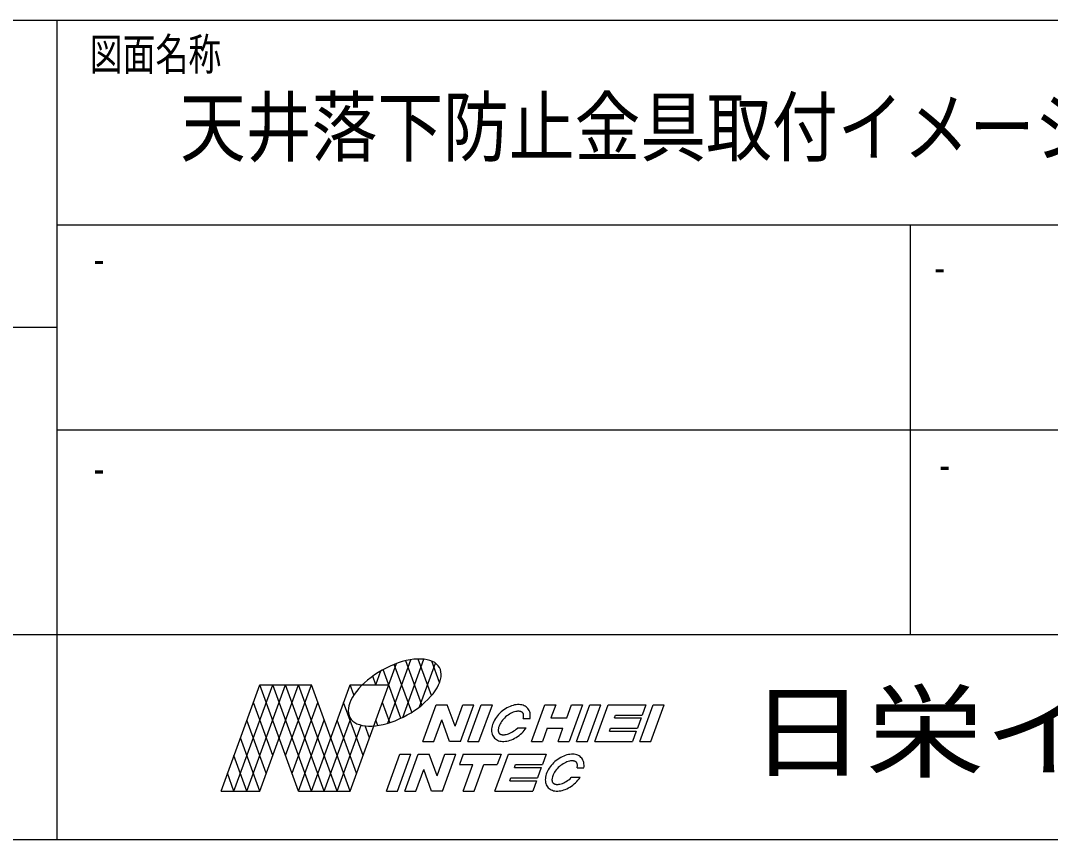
# Model space of a CAD drawing. Units: millimetres on the paper. Extents: x -141 to 141, y -97 to 98.
# Drawn here: x 60.97 to 96.19, y -96.75 to -68.75 of the extents above; entities that cross this region are included whole.
import ezdxf
from ezdxf.enums import TextEntityAlignment as Align

# ---------------------------------------------------------------- set-up
doc = ezdxf.new("R2010")
doc.units = ezdxf.units.MM
doc.layers.add('0-0_文字･図枠･寸法', color=7, linetype='Continuous')
doc.styles.add('ＭＳ ゴシック', font='')
doc.styles.get('ＭＳ ゴシック').set_extended_font_data('MS Gothic')

msp = doc.modelspace()

# ---------------------------------------------------------------- linework, layer by layer
at = {"layer": '0-0_文字･図枠･寸法'}
for p, q in [((62.209, -68.753), (62.209, -96.753)), ((140.709, -75.753), (62.209, -75.753)), ((91.409, -89.753), (91.409, -75.753)), ((62.209, -79.253), (30.709, -79.253)), ((140.709, -82.753), (62.209, -82.753)), ((140.709, -89.753), (30.709, -89.753)), ((72.242, -95.1), (73.828, -90.74)), ((73.611, -90.828), (73.474, -90.893)), ((73.527, -92.78), (74.317, -90.61)), ((73.75, -90.769), (73.611, -90.828)), ((73.888, -90.718), (73.75, -90.769)), ((74.35, -92.406), (73.754, -90.768)), ((74.026, -90.675), (73.888, -90.718)), ((74.162, -90.64), (74.026, -90.675)), ((74.042, -92.579), (74.765, -90.591)), ((74.7, -92.154), (74.15, -90.643)), ((74.294, -90.613), (74.162, -90.64)), ((74.423, -90.595), (74.294, -90.613)), ((74.547, -90.585), (74.423, -90.595)), ((74.665, -90.584), (74.547, -90.585)), ((75.025, -91.835), (74.57, -90.584)), ((74.613, -92.22), (75.158, -90.724)), ((74.775, -90.592), (74.665, -90.584)), ((74.879, -90.608), (74.775, -90.592)), ((74.973, -90.633), (74.879, -90.608)), ((75.059, -90.666), (74.973, -90.633)), ((75.303, -91.385), (75.038, -90.657)), ((75.135, -90.708), (75.059, -90.666)), ((75.2, -90.757), (75.135, -90.708)), ((75.255, -90.814), (75.2, -90.757)), ((75.298, -90.877), (75.255, -90.814)), ((72.958, -91.211), (72.841, -91.303)), ((73.08, -91.124), (72.958, -91.211)), ((73.124, -91.462), (73.017, -91.169)), ((73.207, -91.042), (73.08, -91.124)), ((73.124, -91.462), (73.296, -90.989)), ((73.339, -90.964), (73.207, -91.042)), ((73.474, -90.893), (73.339, -90.964)), ((73.982, -92.607), (73.377, -90.944)), ((75.329, -90.947), (75.298, -90.877)), ((75.349, -91.023), (75.329, -90.947)), ((75.335, -91.281), (75.352, -91.191)), ((75.356, -91.105), (75.349, -91.023)), ((75.352, -91.191), (75.356, -91.105)), ((67.829, -95.1), (69.153, -91.462)), ((68.27, -95.1), (69.594, -91.462)), ((68.712, -95.1), (70.035, -91.462)), ((70.477, -95.1), (69.153, -91.462)), ((69.153, -95.1), (70.477, -91.462)), ((69.153, -91.462), (70.918, -91.462)), ((70.918, -95.1), (69.594, -91.462)), ((70.035, -93.887), (70.918, -91.462)), ((71.359, -95.1), (70.035, -91.462)), ((71.8, -95.1), (70.477, -91.462)), ((70.918, -95.1), (72.242, -91.462)), ((72.242, -95.1), (70.918, -91.462)), ((72.369, -91.811), (72.242, -91.462)), ((72.242, -91.462), (73.566, -91.462)), ((72.631, -91.494), (72.539, -91.593)), ((72.732, -91.397), (72.631, -91.494)), ((72.683, -91.462), (72.678, -91.449)), ((72.683, -91.462), (72.693, -91.435)), ((72.841, -91.303), (72.732, -91.397)), ((75.152, -91.67), (75.215, -91.57)), ((75.215, -91.57), (75.266, -91.472)), ((75.266, -91.472), (75.307, -91.375)), ((75.307, -91.375), (75.335, -91.281)), ((72.319, -91.892), (72.268, -91.991)), ((72.382, -91.793), (72.319, -91.892)), ((72.455, -91.693), (72.382, -91.793)), ((72.539, -91.593), (72.455, -91.693)), ((74.903, -91.968), (74.996, -91.87)), ((74.996, -91.87), (75.079, -91.77)), ((75.079, -91.77), (75.152, -91.67)), ((69.594, -93.887), (68.932, -92.069)), ((70.256, -94.493), (71.139, -92.069)), ((72.683, -93.887), (72.021, -92.069)), ((72.182, -92.271), (72.178, -92.358)), ((72.199, -92.181), (72.182, -92.271)), ((72.228, -92.087), (72.199, -92.181)), ((72.268, -91.991), (72.228, -92.087)), ((73.596, -92.76), (73.345, -92.069)), ((74.454, -92.338), (74.577, -92.251)), ((74.577, -92.251), (74.693, -92.16)), ((74.693, -92.16), (74.802, -92.065)), ((74.731, -93.403), (75.188, -92.147)), ((74.802, -92.065), (74.903, -91.968)), ((75.188, -92.147), (75.565, -92.147)), ((75.834, -92.885), (75.565, -92.147)), ((75.834, -92.885), (76.102, -92.147)), ((76.022, -93.403), (76.479, -92.147)), ((76.102, -92.147), (76.479, -92.147)), ((76.273, -93.403), (76.73, -92.147)), ((76.65, -93.403), (77.107, -92.147)), ((76.73, -92.147), (77.107, -92.147)), ((77.605, -92.256), (77.554, -92.287)), ((77.658, -92.229), (77.605, -92.256)), ((77.711, -92.205), (77.658, -92.229)), ((77.764, -92.185), (77.711, -92.205)), ((77.817, -92.169), (77.764, -92.185)), ((77.869, -92.156), (77.817, -92.169)), ((77.921, -92.148), (77.869, -92.156)), ((77.972, -92.143), (77.921, -92.148)), ((78.021, -92.143), (77.972, -92.143)), ((78.068, -92.147), (78.021, -92.143)), ((78.113, -92.154), (78.068, -92.147)), ((78.156, -92.166), (78.113, -92.154)), ((78.196, -92.181), (78.156, -92.166)), ((78.233, -92.201), (78.196, -92.181)), ((78.268, -92.224), (78.233, -92.201)), ((78.298, -92.25), (78.268, -92.224)), ((78.326, -92.28), (78.298, -92.25)), ((78.349, -92.313), (78.326, -92.28)), ((78.443, -93.403), (78.9, -92.147)), ((78.9, -92.147), (79.276, -92.147)), ((79.276, -92.147), (79.112, -92.599)), ((79.649, -92.599), (79.814, -92.147)), ((80.19, -92.147), (79.733, -93.403)), ((79.814, -92.147), (80.19, -92.147)), ((79.984, -93.403), (80.441, -92.147)), ((80.361, -93.403), (80.818, -92.147)), ((80.441, -92.147), (80.818, -92.147)), ((80.612, -93.403), (81.069, -92.147)), ((81.069, -92.147), (82.36, -92.147)), ((82.154, -93.403), (82.611, -92.147)), ((82.36, -92.147), (82.232, -92.499)), ((82.531, -93.403), (82.988, -92.147)), ((82.611, -92.147), (82.988, -92.147)), ((71.359, -95.1), (72.261, -92.623)), ((72.178, -92.358), (72.185, -92.439)), ((72.185, -92.439), (72.205, -92.515)), ((72.205, -92.515), (72.236, -92.585)), ((72.236, -92.585), (72.28, -92.649)), ((73.784, -92.693), (73.923, -92.635)), ((73.923, -92.635), (74.06, -92.57)), ((74.06, -92.57), (74.195, -92.498)), ((74.195, -92.498), (74.327, -92.421)), ((74.327, -92.421), (74.454, -92.338)), ((77.211, -92.623), (77.181, -92.672)), ((77.245, -92.574), (77.211, -92.623)), ((77.281, -92.527), (77.245, -92.574)), ((77.321, -92.481), (77.281, -92.527)), ((77.363, -92.438), (77.321, -92.481)), ((77.408, -92.396), (77.363, -92.438)), ((77.455, -92.357), (77.408, -92.396)), ((77.504, -92.32), (77.455, -92.357)), ((77.554, -92.287), (77.504, -92.32)), ((78.165, -92.613), (78.172, -92.587)), ((78.165, -92.613), (78.399, -92.613)), ((78.369, -92.349), (78.349, -92.313)), ((78.384, -92.388), (78.369, -92.349)), ((78.395, -92.429), (78.384, -92.388)), ((78.403, -92.472), (78.395, -92.429)), ((78.399, -92.613), (78.404, -92.565)), ((78.406, -92.518), (78.403, -92.472)), ((78.404, -92.565), (78.406, -92.518)), ((79.112, -92.599), (79.649, -92.599)), ((81.281, -92.599), (81.318, -92.499)), ((81.281, -92.599), (82.195, -92.599)), ((81.318, -92.499), (82.232, -92.499)), ((82.195, -92.599), (82.067, -92.951)), ((69.373, -94.493), (68.712, -92.675)), ((70.477, -95.1), (71.359, -92.675)), ((72.462, -94.493), (71.8, -92.675)), ((71.8, -95.1), (72.621, -92.846)), ((72.28, -92.649), (72.334, -92.705)), ((72.334, -92.705), (72.399, -92.755)), ((72.399, -92.755), (72.475, -92.796)), ((72.475, -92.796), (72.561, -92.829)), ((72.561, -92.829), (72.655, -92.854)), ((72.655, -92.854), (72.759, -92.871)), ((72.904, -93.281), (72.754, -92.87)), ((72.759, -92.871), (72.87, -92.878)), ((72.87, -92.878), (72.987, -92.877)), ((72.987, -92.877), (73.111, -92.868)), ((73.111, -92.868), (73.24, -92.849)), ((73.19, -92.856), (73.124, -92.675)), ((73.24, -92.849), (73.372, -92.822)), ((73.372, -92.822), (73.508, -92.787)), ((73.508, -92.787), (73.646, -92.744)), ((73.646, -92.744), (73.784, -92.693)), ((75.108, -93.403), (75.377, -92.664)), ((75.645, -93.403), (75.377, -92.664)), ((77.082, -92.972), (77.08, -93.019)), ((77.088, -92.923), (77.082, -92.972)), ((77.099, -92.874), (77.088, -92.923)), ((77.113, -92.824), (77.099, -92.874)), ((77.132, -92.773), (77.113, -92.824)), ((77.155, -92.723), (77.132, -92.773)), ((77.181, -92.672), (77.155, -92.723)), ((77.925, -92.98), (77.964, -92.944)), ((77.964, -92.944), (77.974, -92.933)), ((77.974, -92.933), (78.268, -92.933)), ((78.196, -93.028), (78.234, -92.981)), ((78.234, -92.981), (78.268, -92.933)), ((78.984, -92.951), (78.819, -93.403)), ((78.984, -92.951), (79.521, -92.951)), ((79.357, -93.403), (79.521, -92.951)), ((81.117, -93.051), (81.153, -92.951)), ((81.153, -92.951), (82.067, -92.951)), ((69.153, -95.1), (68.491, -93.281)), ((77.08, -93.019), (77.082, -93.065)), ((77.082, -93.065), (77.088, -93.108)), ((77.088, -93.108), (77.099, -93.15)), ((77.099, -93.15), (77.113, -93.189)), ((77.113, -93.189), (77.132, -93.226)), ((77.132, -93.226), (77.155, -93.26)), ((77.155, -93.26), (77.181, -93.29)), ((77.181, -93.29), (77.211, -93.317)), ((77.211, -93.317), (77.245, -93.341)), ((77.245, -93.341), (77.282, -93.361)), ((77.31, -92.99), (77.309, -93.005)), ((77.764, -93.345), (77.817, -93.322)), ((77.817, -93.322), (77.87, -93.296)), ((77.87, -93.296), (77.921, -93.266)), ((77.921, -93.266), (77.972, -93.233)), ((77.972, -93.233), (78.021, -93.197)), ((78.021, -93.197), (78.068, -93.158)), ((78.068, -93.158), (78.113, -93.117)), ((78.113, -93.117), (78.156, -93.074)), ((78.156, -93.074), (78.196, -93.028)), ((74.731, -93.403), (75.108, -93.403)), ((76.022, -93.403), (75.645, -93.403)), ((76.273, -93.403), (76.65, -93.403)), ((77.282, -93.361), (77.321, -93.377)), ((77.321, -93.377), (77.363, -93.39)), ((77.363, -93.39), (77.408, -93.398)), ((77.408, -93.398), (77.455, -93.403)), ((77.455, -93.403), (77.504, -93.403)), ((77.504, -93.403), (77.554, -93.399)), ((77.554, -93.399), (77.606, -93.392)), ((77.606, -93.392), (77.658, -93.38)), ((77.658, -93.38), (77.711, -93.365)), ((77.711, -93.365), (77.764, -93.345)), ((78.443, -93.403), (78.819, -93.403)), ((79.357, -93.403), (79.733, -93.403)), ((79.984, -93.403), (80.361, -93.403)), ((80.612, -93.403), (81.903, -93.403)), ((82.154, -93.403), (82.531, -93.403)), ((68.712, -95.1), (68.27, -93.887)), ((73.486, -95.1), (73.943, -93.844)), ((73.943, -93.844), (74.32, -93.844)), ((74.114, -95.1), (74.571, -93.844)), ((74.571, -93.844), (74.947, -93.844)), ((75.216, -94.582), (74.947, -93.844)), ((75.216, -94.582), (75.485, -93.844)), ((75.404, -95.1), (75.861, -93.844)), ((75.485, -93.844), (75.861, -93.844)), ((76.112, -93.844), (75.984, -94.195)), ((77.197, -95.1), (77.654, -93.844)), ((77.654, -93.844), (78.945, -93.844)), ((78.945, -93.844), (78.817, -94.195)), ((79.342, -94.017), (79.293, -94.054)), ((79.392, -93.983), (79.342, -94.017)), ((79.444, -93.953), (79.392, -93.983)), ((79.496, -93.926), (79.444, -93.953)), ((79.549, -93.902), (79.496, -93.926)), ((79.602, -93.882), (79.549, -93.902)), ((79.655, -93.866), (79.602, -93.882)), ((79.707, -93.853), (79.655, -93.866)), ((79.759, -93.845), (79.707, -93.853)), ((79.81, -93.84), (79.759, -93.845)), ((79.859, -93.84), (79.81, -93.84)), ((79.906, -93.843), (79.859, -93.84)), ((79.951, -93.851), (79.906, -93.843)), ((79.994, -93.863), (79.951, -93.851)), ((80.034, -93.878), (79.994, -93.863)), ((80.072, -93.898), (80.034, -93.878)), ((80.106, -93.921), (80.072, -93.898)), ((80.137, -93.947), (80.106, -93.921)), ((80.164, -93.977), (80.137, -93.947)), ((80.187, -94.01), (80.164, -93.977)), ((80.207, -94.046), (80.187, -94.01)), ((80.222, -94.085), (80.207, -94.046)), ((74.49, -95.1), (74.759, -94.361)), ((75.028, -95.1), (74.759, -94.361)), ((75.984, -94.195), (76.441, -94.195)), ((76.112, -95.1), (76.441, -94.195)), ((77.866, -94.296), (77.903, -94.195)), ((77.866, -94.296), (78.78, -94.296)), ((77.903, -94.195), (78.817, -94.195)), ((78.78, -94.296), (78.652, -94.647)), ((79.019, -94.369), (78.993, -94.419)), ((79.049, -94.32), (79.019, -94.369)), ((79.083, -94.271), (79.049, -94.32)), ((79.12, -94.224), (79.083, -94.271)), ((79.159, -94.178), (79.12, -94.224)), ((79.201, -94.135), (79.159, -94.178)), ((79.246, -94.093), (79.201, -94.135)), ((79.293, -94.054), (79.246, -94.093)), ((80.004, -94.31), (80.01, -94.283)), ((80.004, -94.31), (80.237, -94.31)), ((80.234, -94.126), (80.222, -94.085)), ((80.241, -94.169), (80.234, -94.126)), ((80.237, -94.31), (80.243, -94.262)), ((80.244, -94.215), (80.241, -94.169)), ((80.243, -94.262), (80.244, -94.215)), ((68.27, -95.1), (68.05, -94.493)), ((78.92, -94.669), (78.918, -94.716)), ((78.918, -94.716), (78.92, -94.761)), ((78.926, -94.62), (78.92, -94.669)), ((78.937, -94.571), (78.926, -94.62)), ((78.952, -94.52), (78.937, -94.571)), ((78.97, -94.47), (78.952, -94.52)), ((78.993, -94.419), (78.97, -94.47)), ((79.802, -94.641), (79.812, -94.63)), ((79.812, -94.63), (80.106, -94.63)), ((79.994, -94.771), (80.035, -94.725)), ((80.035, -94.725), (80.072, -94.678)), ((80.072, -94.678), (80.106, -94.63)), ((67.829, -95.1), (69.153, -95.1)), ((70.477, -95.1), (72.242, -95.1)), ((74.114, -95.1), (74.49, -95.1)), ((75.404, -95.1), (75.028, -95.1)), ((76.112, -95.1), (76.489, -95.1)), ((77.197, -95.1), (78.488, -95.1)), ((78.92, -94.761), (78.926, -94.805)), ((78.926, -94.805), (78.937, -94.847)), ((78.937, -94.847), (78.952, -94.886)), ((78.952, -94.886), (78.97, -94.923)), ((78.97, -94.923), (78.993, -94.956)), ((78.993, -94.956), (79.02, -94.987)), ((79.02, -94.987), (79.05, -95.014)), ((79.05, -95.014), (79.083, -95.038)), ((79.083, -95.038), (79.12, -95.058)), ((79.12, -95.058), (79.159, -95.074)), ((79.159, -95.074), (79.202, -95.087)), ((79.202, -95.087), (79.246, -95.095)), ((79.246, -95.095), (79.293, -95.1)), ((79.293, -95.1), (79.342, -95.1)), ((79.342, -95.1), (79.392, -95.096)), ((79.392, -95.096), (79.444, -95.089)), ((79.444, -95.089), (79.496, -95.077)), ((79.496, -95.077), (79.549, -95.062)), ((79.549, -95.062), (79.602, -95.042)), ((79.602, -95.042), (79.655, -95.019)), ((79.655, -95.019), (79.708, -94.993)), ((79.708, -94.993), (79.759, -94.963)), ((79.759, -94.963), (79.81, -94.93)), ((79.81, -94.93), (79.859, -94.894)), ((79.859, -94.894), (79.906, -94.855)), ((79.906, -94.855), (79.952, -94.814)), ((79.952, -94.814), (79.994, -94.771)), ((-141.291, -96.753), (140.709, -96.753))]:
    msp.add_line(p, q, dxfattribs=at)
for points in [[(140.709, -68.753), (30.709, -68.753), (30.709, -96.753)], [(78.144, -92.42), (78.14, -92.415), (78.135, -92.41), (78.129, -92.406), (78.123, -92.401), (78.116, -92.397), (78.108, -92.393), (78.1, -92.389), (78.09, -92.385), (78.08, -92.382), (78.069, -92.379), (78.056, -92.376), (78.043, -92.374), (78.029, -92.372), (78.014, -92.372), (77.997, -92.371), (77.98, -92.372), (77.963, -92.373), (77.946, -92.375), (77.905, -92.383), (77.864, -92.393), (77.821, -92.407), (77.777, -92.425), (77.733, -92.447), (77.688, -92.472), (77.645, -92.501), (77.602, -92.532), (77.561, -92.566), (77.522, -92.602), (77.485, -92.641), (77.451, -92.68), (77.421, -92.721), (77.394, -92.762), (77.37, -92.804), (77.35, -92.844), (77.335, -92.884), (77.323, -92.922), (77.314, -92.96), (77.312, -92.974), (77.31, -92.99)], [(78.172, -92.587), (78.174, -92.572), (78.176, -92.556), (78.177, -92.541), (78.177, -92.527), (78.177, -92.513), (78.176, -92.501), (78.174, -92.489), (78.172, -92.478), (78.17, -92.469), (78.167, -92.46), (78.164, -92.452), (78.16, -92.444), (78.157, -92.437), (78.153, -92.431), (78.149, -92.425), (78.144, -92.42)], [(77.841, -93.045), (77.884, -93.014), (77.925, -92.98)], [(77.309, -93.005), (77.308, -93.019), (77.309, -93.033), (77.31, -93.045), (77.311, -93.057), (77.313, -93.068), (77.316, -93.078), (77.319, -93.086), (77.322, -93.095), (77.325, -93.102), (77.329, -93.109), (77.333, -93.115), (77.337, -93.121), (77.341, -93.126), (77.346, -93.131), (77.351, -93.136), (77.357, -93.14), (77.363, -93.145), (77.37, -93.149), (77.377, -93.153), (77.386, -93.157), (77.395, -93.161), (77.406, -93.164), (77.417, -93.167), (77.429, -93.17), (77.443, -93.172), (77.457, -93.174), (77.472, -93.175), (77.488, -93.175), (77.505, -93.174), (77.523, -93.173), (77.541, -93.171), (77.561, -93.168), (77.578, -93.164), (77.622, -93.153), (77.664, -93.139), (77.708, -93.121), (77.753, -93.099), (77.797, -93.074), (77.841, -93.045)], [(81.117, -93.051), (82.031, -93.051), (81.903, -93.403)], [(73.486, -95.1), (73.863, -95.1), (74.32, -93.844)], [(76.112, -93.844), (77.403, -93.844), (77.275, -94.195)], [(76.489, -95.1), (76.818, -94.195), (77.275, -94.195)], [(79.983, -94.117), (79.978, -94.112), (79.973, -94.107), (79.967, -94.102), (79.961, -94.098), (79.954, -94.094), (79.946, -94.09), (79.938, -94.086), (79.928, -94.082), (79.918, -94.079), (79.907, -94.076), (79.894, -94.073), (79.881, -94.071), (79.867, -94.069), (79.852, -94.068), (79.836, -94.068), (79.819, -94.069), (79.801, -94.07), (79.785, -94.072), (79.743, -94.079), (79.702, -94.09), (79.659, -94.104), (79.615, -94.122), (79.571, -94.144), (79.527, -94.169), (79.483, -94.198), (79.44, -94.229), (79.399, -94.263), (79.36, -94.299), (79.323, -94.338), (79.29, -94.377), (79.259, -94.418), (79.232, -94.459), (79.208, -94.501), (79.189, -94.541), (79.173, -94.581), (79.161, -94.618), (79.152, -94.656), (79.15, -94.671), (79.148, -94.687)], [(80.01, -94.283), (80.012, -94.269), (80.014, -94.253), (80.015, -94.238), (80.015, -94.223), (80.015, -94.21), (80.014, -94.198), (80.012, -94.186), (80.01, -94.175), (80.008, -94.165), (80.005, -94.157), (80.002, -94.148), (79.999, -94.141), (79.995, -94.134), (79.991, -94.128), (79.987, -94.122), (79.983, -94.117)], [(77.702, -94.748), (77.738, -94.647), (78.652, -94.647)], [(77.702, -94.748), (78.616, -94.748), (78.488, -95.1)], [(79.148, -94.687), (79.147, -94.702), (79.147, -94.716), (79.147, -94.73), (79.148, -94.742), (79.149, -94.754), (79.152, -94.765), (79.154, -94.774), (79.157, -94.783), (79.16, -94.791), (79.163, -94.799), (79.167, -94.806), (79.171, -94.812), (79.175, -94.818), (79.179, -94.823), (79.184, -94.828), (79.189, -94.833), (79.195, -94.837), (79.201, -94.842), (79.208, -94.846), (79.216, -94.85), (79.224, -94.854), (79.234, -94.858), (79.244, -94.861), (79.255, -94.864), (79.267, -94.867), (79.281, -94.869), (79.295, -94.871), (79.31, -94.871), (79.326, -94.872), (79.343, -94.871), (79.361, -94.87), (79.38, -94.868), (79.399, -94.865), (79.416, -94.861), (79.46, -94.85), (79.503, -94.836), (79.547, -94.817), (79.591, -94.796), (79.635, -94.771)], [(79.635, -94.771), (79.679, -94.742), (79.722, -94.711), (79.763, -94.677), (79.802, -94.641)]]:
    msp.add_lwpolyline(points, dxfattribs=at)

# ---------------------------------------------------------------- texts
at = {"layer": '0-0_文字･図枠･寸法', "style": 'ＭＳ ゴシック'}
for s, height, width, p in [('図面名称', 1.1, 0.75, (63.335, -70.784)), ('天井落下防止金具取付イメージ図(BBｶﾁｯﾄﾜｲﾔｰ16・BBｸﾘｯﾊﾟｰ丸鋼φ9用)', 1.94, 0.85, (66.424, -73.945)), ('-', 1.1, 0.65, (63.41, -77.776)), ('-', 1.1, 0.65, (92.161, -78.063)), ('-', 1.1, 0.65, (63.408, -84.943)), ('-', 1.1, 0.65, (92.332, -84.817)), ('日栄インテック株式会社', 2.566, 1.15, (85.873, -95.117))]:
    msp.add_text(s, height=height, dxfattribs=dict(at, width=width)).set_placement(p, align=Align.BOTTOM_LEFT)

doc.saveas('drawing.dxf')
